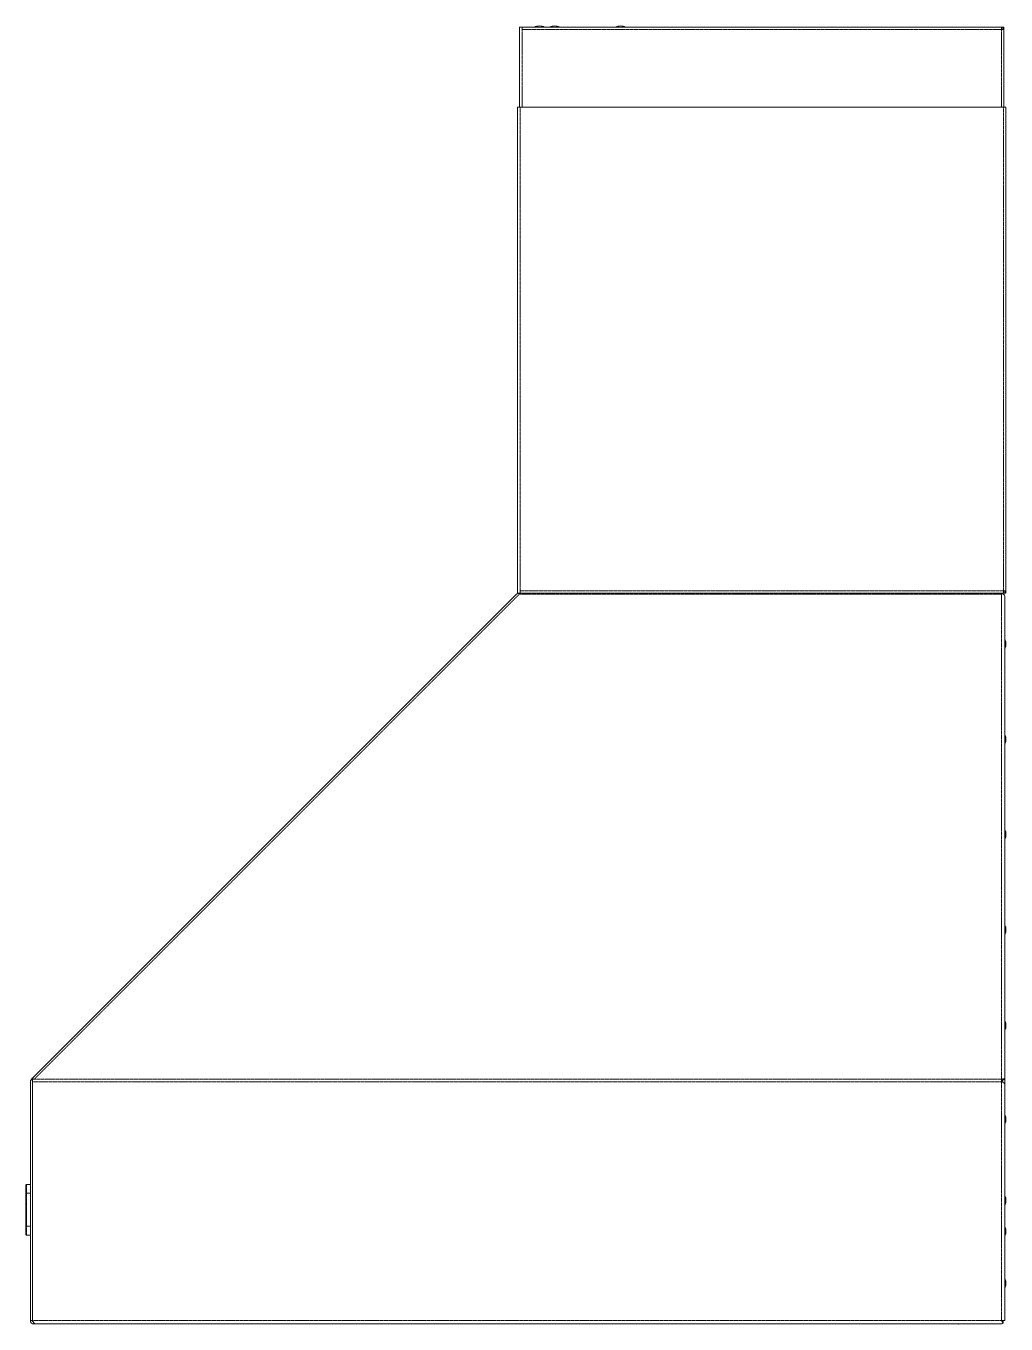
# Model space of a CAD drawing. Header units: millimetres. Extents: x 46989 to 543236, y 252623 to 526638.
# Drawn here: x 249930 to 267310, y 333233 to 356258 of the extents above; entities that cross this region are included whole.
import ezdxf

# ---------------------------------------------------------------- set-up
doc = ezdxf.new("R2010")
doc.units = ezdxf.units.MM
doc.linetypes.add('PHANTOM', pattern=[20, 10, -2, 2, -2, 2, -2])

msp = doc.modelspace()

# ---------------------------------------------------------------- linework, layer by layer
at = {"color": 7, "lineweight": 13, "ltscale": 0.001507}
for p, q in [((258684, 356193), (258684, 356236)), ((258684, 356236), (258727, 356236)), ((258727, 356193), (258727, 356236)), ((267229, 356193), (267229, 356236)), ((267252, 356236), (267252, 356193)), ((267273, 356236), (267273, 356193)), ((267273, 356193), (267229, 356193)), ((258691, 354815), (258648, 354815)), ((267309, 354815), (267265, 354815)), ((258648, 346194), (258648, 346237)), ((258648, 346194), (258691, 346194)), ((258691, 346194), (258691, 346237)), ((267265, 346237), (267265, 346194)), ((267309, 346237), (267265, 346237)), ((267288, 346237), (267288, 346194)), ((267309, 346237), (267309, 346194))]:
    msp.add_line(p, q, dxfattribs=at)
at = {"color": 7, "lineweight": 13, "ltscale": 0.016943}
msp.add_line((259215, 356236), (258727, 356236), dxfattribs=at)
at = {"color": 7, "lineweight": 13, "ltscale": 0.001501}
for p, q in [((258727, 356193), (258727, 356236)), ((258691, 346237), (258691, 346194))]:
    msp.add_line(p, q, dxfattribs=at)
at = {"color": 7, "lineweight": 13, "ltscale": 0.03937}
for p, q in [((267229, 356236), (258730, 356236)), ((258684, 354815), (258684, 356193)), ((267273, 354815), (267273, 356193)), ((258648, 346237), (258648, 354815)), ((267265, 354815), (258691, 354815)), ((267309, 346237), (267309, 354815)), ((258631, 346178), (250030, 337577)), ((267229, 346195), (258696, 346195)), ((267288, 337568), (267288, 346141)), ((250008, 337530), (250008, 333293)), ((250043, 333296), (250043, 337530)), ((267288, 333296), (267288, 337491)), ((249930, 334966), (249930, 335552)), ((250067, 333234), (250669, 333234)), ((250098, 333237), (267233, 333237)), ((250789, 333234), (266513, 333234)), ((267194, 333234), (266593, 333234))]:
    msp.add_line(p, q, dxfattribs=at)
at = {"color": 7, "lineweight": 13, "ltscale": 1.69418e-05}
msp.add_line((258733, 356236), (258734, 356236), dxfattribs=at)
at = {"color": 7, "lineweight": 13, "ltscale": 0.003125}
for p, q in [((258946, 356236), (259036, 356236)), ((259215, 356236), (259305, 356236)), ((260385, 356236), (260475, 356236))]:
    msp.add_line(p, q, dxfattribs=at)
at = {"color": 7, "lineweight": 13, "ltscale": 0.002742}
for p, q in [((259036, 356236), (259115, 356236)), ((259305, 356236), (259384, 356236)), ((260475, 356236), (260554, 356236))]:
    msp.add_line(p, q, dxfattribs=at)
at = {"color": 7, "lineweight": 13, "ltscale": 0.000382551}
for p, q in [((259115, 356236), (259126, 356236)), ((259384, 356236), (259395, 356236)), ((260554, 356236), (260565, 356236))]:
    msp.add_line(p, q, dxfattribs=at)
at = {"color": 7, "lineweight": 13, "ltscale": 0.000300009}
msp.add_line((259404, 356236), (259395, 356236), dxfattribs=at)
at = {"color": 7, "lineweight": 13, "ltscale": 0.014743}
msp.add_line((266805, 356236), (267229, 356236), dxfattribs=at)
at = {"color": 7, "linetype": 'PHANTOM', "lineweight": 13, "ltscale": 0.001507}
for p, q in [((267229, 356193), (267229, 356236)), ((267265, 346194), (267265, 346237))]:
    msp.add_line(p, q, dxfattribs=at)
at = {"color": 7, "lineweight": 13, "ltscale": 0.000774954}
for p, q in [((267252, 356236), (267229, 356236)), ((267288, 346194), (267265, 346194)), ((250767, 333234), (250789, 333234))]:
    msp.add_line(p, q, dxfattribs=at)
at = {"color": 7, "lineweight": 13, "ltscale": 0.000732542}
for p, q in [((267273, 356236), (267252, 356236)), ((267309, 346194), (267288, 346194))]:
    msp.add_line(p, q, dxfattribs=at)
at = {"color": 7, "linetype": 'PHANTOM', "lineweight": 13, "ltscale": 0.03937}
for p, q in [((267229, 356193), (258727, 356193)), ((258727, 354815), (258727, 356193)), ((267229, 354815), (267229, 356193)), ((258691, 346237), (258691, 354815)), ((267265, 346237), (267265, 354815)), ((258687, 346188), (250079, 337579)), ((258691, 346237), (267265, 346237)), ((267229, 346182), (258696, 346182)), ((267229, 337579), (267229, 346182)), ((250079, 337576), (267229, 337576)), ((250043, 337530), (267229, 337530)), ((267229, 333296), (267229, 337530)), ((249941, 334966), (249941, 335552)), ((250043, 333296), (267229, 333296))]:
    msp.add_line(p, q, dxfattribs=at)
at = {"color": 7, "lineweight": 13, "ltscale": 0.000352085}
msp.add_line((258638, 346185), (258631, 346178), dxfattribs=at)
msp.add_line((258638, 346185), (258631, 346178), dxfattribs=at)
at = {"color": 7, "lineweight": 13, "ltscale": 0.000151416}
msp.add_line((258673, 346189), (258673, 346194), dxfattribs=at)
at = {"color": 7, "lineweight": 13, "ltscale": 0.000298928}
msp.add_line((258696, 346188), (258687, 346188), dxfattribs=at)
at = {"color": 7, "lineweight": 13, "ltscale": 9.27542e-05}
msp.add_line((258691, 346194), (258694, 346194), dxfattribs=at)
at = {"color": 7, "lineweight": 13, "ltscale": 6.34381e-05}
msp.add_line((258694, 346194), (258696, 346194), dxfattribs=at)
at = {"color": 7, "lineweight": 13, "ltscale": 0.000451125}
msp.add_line((258696, 346195), (258696, 346182), dxfattribs=at)
at = {"color": 7, "lineweight": 13, "ltscale": 0.00018704}
for p, q in [((258696, 346182), (258696, 346188)), ((267229, 346182), (267229, 346188))]:
    msp.add_line(p, q, dxfattribs=at)
at = {"color": 7, "lineweight": 13, "ltscale": 0.000264235}
msp.add_line((267229, 346195), (267229, 346188), dxfattribs=at)
at = {"color": 7, "lineweight": 13, "ltscale": 0.00126}
msp.add_line((267229, 346194), (267265, 346194), dxfattribs=at)
at = {"color": 7, "lineweight": 13, "ltscale": 8.59058e-05}
for p, q in [((267288, 345563), (267291, 345563)), ((267288, 345563), (267291, 345563)), ((267288, 345388), (267291, 345388))]:
    msp.add_line(p, q, dxfattribs=at)
at = {"color": 7, "lineweight": 13, "ltscale": 0.001627}
for p, q in [((267288, 345385), (267288, 345339)), ((267288, 343694), (267288, 343647)), ((267288, 342005), (267288, 341958)), ((267288, 340314), (267288, 340267)), ((267288, 338619), (267288, 338572)), ((267288, 336953), (267288, 336906)), ((267288, 335513), (267288, 335466)), ((267288, 334044), (267288, 333997))]:
    msp.add_line(p, q, dxfattribs=at)
at = {"color": 7, "lineweight": 13, "ltscale": 0.002184}
msp.add_line((267291, 345500), (267291, 345563), dxfattribs=at)
at = {"color": 7, "lineweight": 13, "ltscale": 0.000894021}
msp.add_line((267291, 345500), (267291, 345526), dxfattribs=at)
at = {"color": 7, "lineweight": 13, "ltscale": 0.000855874}
msp.add_line((267291, 345475), (267291, 345500), dxfattribs=at)
at = {"color": 7, "lineweight": 13, "ltscale": 0.00304}
msp.add_line((267291, 345388), (267291, 345475), dxfattribs=at)
at = {"color": 7, "lineweight": 13, "ltscale": 0.004623}
for p, q in [((267288, 345339), (267288, 345205)), ((267288, 343647), (267288, 343514)), ((267288, 341958), (267288, 341825)), ((267288, 340267), (267288, 340134)), ((267288, 338572), (267288, 338439)), ((267288, 336906), (267288, 336773)), ((267288, 335466), (267288, 335333)), ((267288, 333997), (267288, 333864))]:
    msp.add_line(p, q, dxfattribs=at)
at = {"color": 7, "lineweight": 13, "ltscale": 0.000247927}
msp.add_line((250030, 337577), (250025, 337572), dxfattribs=at)
at = {"color": 7, "lineweight": 13, "ltscale": 0.000846866}
msp.add_line((250043, 337554), (250025, 337572), dxfattribs=at)
at = {"color": 7, "lineweight": 13, "ltscale": 0.00059895}
msp.add_line((250043, 337564), (250030, 337577), dxfattribs=at)
at = {"color": 7, "lineweight": 13, "ltscale": 0.001599}
for p, q in [((250043, 337530), (250043, 337576)), ((267229, 337530), (267229, 337576))]:
    msp.add_line(p, q, dxfattribs=at)
at = {"color": 7, "lineweight": 13, "ltscale": 0.001275}
msp.add_line((250043, 337576), (250079, 337576), dxfattribs=at)
at = {"color": 7, "lineweight": 13, "ltscale": 0.000110296}
for p, q in [((250079, 337579), (250079, 337576)), ((267229, 337579), (267229, 337576))]:
    msp.add_line(p, q, dxfattribs=at)
at = {"color": 7, "lineweight": 13, "ltscale": 0.001653}
msp.add_line((267254, 337567), (267254, 337519), dxfattribs=at)
at = {"color": 7, "lineweight": 13, "ltscale": 0.001064}
msp.add_line((267257, 337568), (267288, 337568), dxfattribs=at)
at = {"color": 7, "lineweight": 13, "ltscale": 0.002092}
msp.add_line((267288, 337568), (267288, 337508), dxfattribs=at)
at = {"color": 7, "lineweight": 13, "ltscale": 0.000850047}
msp.add_line((267229, 337546), (267254, 337546), dxfattribs=at)
at = {"color": 7, "lineweight": 13, "ltscale": 0.000925394}
msp.add_line((267254, 337519), (267254, 337546), dxfattribs=at)
at = {"color": 7, "lineweight": 13, "ltscale": 0.000443706}
msp.add_line((267275, 337508), (267288, 337508), dxfattribs=at)
at = {"color": 7, "lineweight": 13, "ltscale": 0.002325}
for p, q in [((250008, 335709), (249941, 335709)), ((250008, 334809), (249941, 334809))]:
    msp.add_line(p, q, dxfattribs=at)
at = {"color": 7, "linetype": 'PHANTOM', "lineweight": 13, "ltscale": 0.00545}
for p, q in [((249941, 335709), (249941, 335552)), ((249941, 334966), (249941, 334809))]:
    msp.add_line(p, q, dxfattribs=at)
at = {"color": 7, "lineweight": 13, "ltscale": 0.00505}
for p, q in [((249930, 335698), (249930, 335552)), ((249930, 334966), (249930, 334821))]:
    msp.add_line(p, q, dxfattribs=at)
at = {"color": 7, "linetype": 'PHANTOM', "lineweight": 13, "ltscale": 0.000400093}
for p, q in [((249941, 335552), (249930, 335552)), ((249941, 334966), (249930, 334966))]:
    msp.add_line(p, q, dxfattribs=at)
at = {"color": 7, "linetype": 'PHANTOM', "lineweight": 13, "ltscale": 0.002325}
for p, q in [((250008, 335552), (249941, 335552)), ((250008, 334966), (249941, 334966))]:
    msp.add_line(p, q, dxfattribs=at)
at = {"color": 7, "lineweight": 13, "ltscale": 0.0012}
msp.add_line((250043, 333293), (250008, 333293), dxfattribs=at)
at = {"color": 7, "lineweight": 13, "ltscale": 9.74907e-05}
msp.add_line((250043, 333296), (250043, 333293), dxfattribs=at)
at = {"color": 7, "lineweight": 13, "ltscale": 0.000839447}
msp.add_line((250067, 333259), (250067, 333234), dxfattribs=at)
at = {"color": 7, "lineweight": 13, "ltscale": 9.87522e-05}
msp.add_line((250669, 333237), (250669, 333234), dxfattribs=at)
at = {"color": 7, "lineweight": 13, "ltscale": 0.000100222}
for p, q in [((250767, 333234), (250767, 333237)), ((266513, 333237), (266513, 333234))]:
    msp.add_line(p, q, dxfattribs=at)
at = {"color": 7, "lineweight": 13, "ltscale": 9.60524e-05}
msp.add_line((266462, 333234), (266465, 333234), dxfattribs=at)
at = {"color": 7, "lineweight": 13, "ltscale": 0.000100226}
msp.add_line((266513, 333234), (266513, 333237), dxfattribs=at)
at = {"color": 7, "lineweight": 13, "ltscale": 1.32163e-05}
msp.add_line((266513, 333234), (266513, 333234), dxfattribs=at)
at = {"color": 7, "lineweight": 13, "ltscale": 0.000105771}
msp.add_line((266593, 333234), (266593, 333237), dxfattribs=at)
at = {"color": 7, "lineweight": 13, "ltscale": 0.000105787}
msp.add_line((267194, 333237), (267194, 333234), dxfattribs=at)
at = {"color": 7, "lineweight": 13, "ltscale": 0.00205}
msp.add_line((267288, 333296), (267229, 333296), dxfattribs=at)
at = {"color": 7, "linetype": 'PHANTOM', "lineweight": 13, "ltscale": 0.000687126}
msp.add_line((267254, 333293), (267234, 333293), dxfattribs=at)
at = {"color": 7, "lineweight": 13, "ltscale": 0.000105788}
msp.add_line((267254, 333293), (267254, 333296), dxfattribs=at)
at = {"color": 7, "lineweight": 13, "ltscale": 0.000155381}
msp.add_line((267259, 333254), (267256, 333250), dxfattribs=at)
at = {"color": 7, "lineweight": 13, "ltscale": 0.000868561}
msp.add_line((267259, 333279), (267259, 333254), dxfattribs=at)
msp.add_line((267259, 333279), (267259, 333254), dxfattribs=at)
at = {"color": 7, "lineweight": 13, "ltscale": 0.03937}
for points in [[(258638, 346185), (258640, 346186), (258644, 346188), (258649, 346189), (258661, 346190), (258674, 346189), (258687, 346188)], [(258646, 346189), (258640, 346187), (258638, 346185)], [(250030, 337577), (250032, 337578), (250036, 337580), (250042, 337581), (250054, 337582), (250066, 337581), (250079, 337579)], [(267229, 337579), (267247, 337584), (267256, 337585), (267264, 337584), (267272, 337583), (267278, 337580), (267282, 337578), (267286, 337575), (267287, 337571), (267288, 337568)], [(267229, 337530), (267256, 337518), (267268, 337512), (267278, 337506), (267282, 337502), (267287, 337497), (267288, 337491)], [(250043, 333296), (250059, 333270), (250068, 333257), (250075, 333250), (250082, 333243), (250090, 333239), (250098, 333237)], [(267229, 333296), (267242, 333276), (267249, 333267), (267259, 333254)], [(267229, 333296), (267249, 333284), (267259, 333279)], [(267259, 333254), (267253, 333246), (267245, 333241), (267238, 333238), (267233, 333237)]]:
    msp.add_lwpolyline(points, dxfattribs=at)
for centre, radius, start, end in [((258730, 356216), 20, 90.0178, 97.7088), ((259036, 356060), 198, 90, 116.9915), ((259036, 356060), 198, 63.0085, 90), ((259305, 356060), 198, 90, 116.9915), ((259305, 356060), 198, 63.0085, 90), ((260475, 356060), 198, 90, 116.9915), ((260475, 356060), 198, 63.0085, 90), ((258673, 346136), 59, 102.5471, 116.9801), ((258694, 346214), 20, 262.2912, 269.9822), ((267111, 345295), 198, 360, 26.9915), ((267111, 345295), 198, 333.0085, 0), ((267111, 343604), 198, 360, 26.9915), ((267111, 343604), 198, 333.0085, 0), ((267111, 341915), 198, 360, 26.9915), ((267111, 341915), 198, 333.0085, 0), ((267111, 340224), 198, 360, 26.9915), ((267111, 340224), 198, 333.0085, 0), ((267111, 338529), 198, 360, 26.9915), ((267111, 338529), 198, 333.0085, 0), ((250067, 337530), 59, 135.0024, 180), ((267281, 337494), 77.8, 113.4379, 132.0092), ((267259, 337552), 16.1, 94.4871, 108.7386), ((267111, 336863), 198, 360, 26.9915), ((267111, 336863), 198, 333.0085, 0), ((249941, 335698), 11.5, 90, 180.0002), ((267111, 335423), 198, 360, 26.9915), ((267111, 335423), 198, 333.0085, 0), ((249941, 334821), 11.5, 180, 270), ((267111, 334878), 198, 360, 26.9915), ((267111, 334878), 198, 333.0085, 0), ((267111, 333954), 198, 360, 26.9915), ((267111, 333954), 198, 333.0085, 0), ((250067, 333293), 59, 180, 270), ((250067, 333293), 24.5, 180, 249.6621), ((250669, 333293), 59, 270, 287.8578), ((266474, 333276), 43.4, 258, 285.2237), ((266593, 333293), 59, 251.513, 270), ((267194, 333293), 59, 270, 288.4684), ((267194, 333293), 59, 349.0355, 0), ((267309, 333389), 122, 242.0118, 245.6953)]:
    msp.add_arc(centre, radius, start, end, dxfattribs=at)
for major_axis, start_param, end_param in [((-59, 0), 3.141593, 4.712389), ((59, 0), 0, 1.570796)]:
    msp.add_ellipse((267229, 346141), major_axis=major_axis, ratio=0.779938, start_param=start_param, end_param=end_param, dxfattribs=at)

doc.saveas('drawing.dxf')
